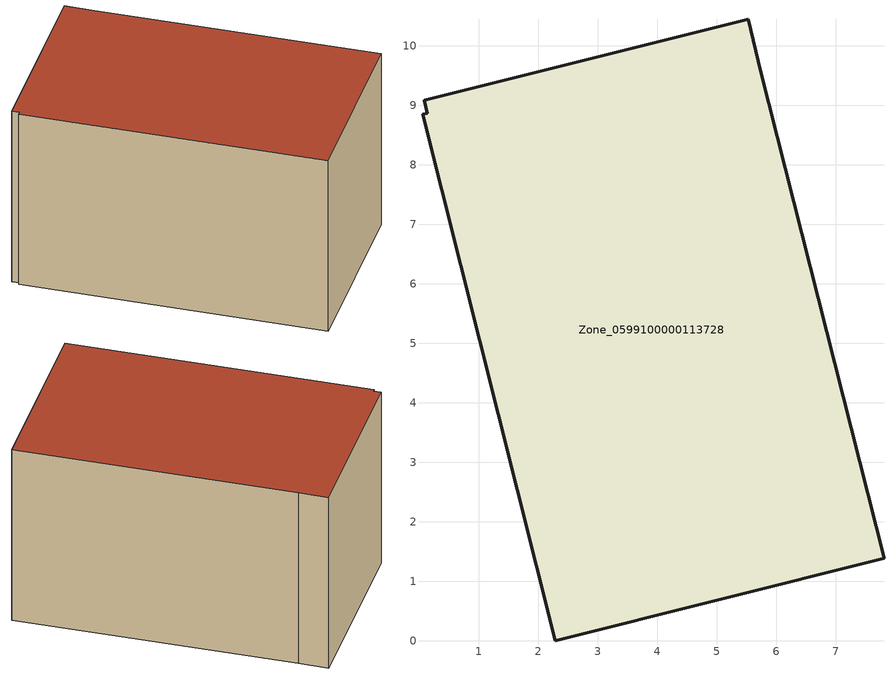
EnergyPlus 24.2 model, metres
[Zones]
Zone_0599100000113728
 floor ground (C_G): 0.05,8.85 0.14,8.87 0.08,9.08 5.53,10.44 5.74,9.56 7.81,1.38 2.28,0 z0
 wall outside (C_F): 2.28,0 7.81,1.38 5.74,9.56 5.53,10.44 0.08,9.08 0.14,8.87 0.05,8.85 2.28,0 z0:5.81
 roof outside (C_R): 0.14,8.87 0.05,8.85 2.28,0 7.81,1.38 5.74,9.56 5.53,10.44 0.08,9.08 z5.81
[BUILDING]
Pand.0599100000113728: North Axis=0; Terrain=City; Loads Convergence Tolerance Value=0.04; Temperature Convergence Tolerance Value=0.4; Solar Distribution=FullExterior; Maximum Number of Warmup Days=25; Minimum Number of Warmup Days=1
[Site:Location]
Rotterdam.The.Hague.AP_ZH_NLD Design_Conditions: Latitude=51.96; Longitude=4.45; Time Zone=1; Elevation=-4.5
[SITE:GROUNDTEMPERATURE:BUILDINGSURFACE]
18, 18, 18, 18, 18, 18, 18, 18, 18, 18, 18, 18
[MATERIAL] Thermal Absorptance=0.9; Solar Absorptance=0.7; Visible Absorptance=0.7
Name | Roughness | Thickness | Conductivity | Density | Specific Heat
G.TI.1975-1991 | MediumSmooth | 0.15 | 0.288461 | 540 | 1210
F.TI.1975-1991 | Rough | 0.3 | 0.230769 | 1920 | 840
R.TI.1975-1991 | MediumRough | 0.2 | 0.153846 | 1500 | 1000
[CONSTRUCTION]
C_G: G.TI.1975-1991
C_F: F.TI.1975-1991
C_R: R.TI.1975-1991
[ZONE]
Zone_0599100000113728: Type=1; Multiplier=1; Ceiling Height=Autocalculate; Volume=Autocalculate; Floor Area=autocalculate; Part of Total Floor Area=Yes
[ZONEINFILTRATION:DESIGNFLOWRATE]
Infil_Zone_0599100000113728: Zone or ZoneList or Space or SpaceList=Zone_0599100000113728; Schedule=AlwaysOn; Design Flow Rate Calculation Method=Flow/Area; Flow Rate per Floor Area=0.003; Constant Term Coefficient=1; Temperature Term Coefficient=0; Velocity Term Coefficient=0; Velocity Squared Term Coefficient=0
[HVACTEMPLATE:ZONE:IDEALLOADSAIRSYSTEM]
Zone_0599100000113728: Maximum Heating Supply Air Temperature=50; Minimum Cooling Supply Air Temperature=13; Maximum Heating Supply Air Humidity Ratio=0.0156; Minimum Cooling Supply Air Humidity Ratio=0.0077; Heating Limit=NoLimit; Cooling Limit=NoLimit; Dehumidification Control Type=ConstantSensibleHeatRatio; Cooling Sensible Heat Ratio=0.7; Dehumidification Setpoint=60; Humidification Control Type=None; Humidification Setpoint=30; Outdoor Air Method=None; Outdoor Air Flow Rate per Person=0.00944; Outdoor Air Flow Rate per Zone Floor Area=0; Outdoor Air Flow Rate per Zone=0; Demand Controlled Ventilation Type=None; Outdoor Air Economizer Type=NoEconomizer; Heat Recovery Type=None; Sensible Heat Recovery Effectiveness=0.7; Latent Heat Recovery Effectiveness=0.65
[ZONECONTROL:THERMOSTAT]
ThermostatControl_Zone_0599100000113728: Zone or ZoneList=Zone_0599100000113728; Control Type Schedule=DualSetpointControlType; Control 1=Thermostat_Zone_0599100000113728; Temperature Difference Between Cutout And Setpoint=0
[THERMOSTATSETPOINT:DUALSETPOINT]
Thermostat_Zone_0599100000113728: Heating Setpoint Temperature Schedule=HeatingSetpoint_Zone_0599100000113728; Cooling Setpoint Temperature Schedule=CoolingSetpoint_Zone_0599100000113728
[SCHEDULE:COMPACT]
HeatingSetpoint_Zone_0599100000113728: Through: 12/31, For: AllDays, Until: 24:00, 21
CoolingSetpoint_Zone_0599100000113728: Through: 12/31, For: AllDays, Until: 24:00, 24
DualSetpointControlType: Through: 12/31, For: AllDays, Until: 24:00, 4
AlwaysOn: Through: 12/31, For: AllDays, Until: 24:00, 1
